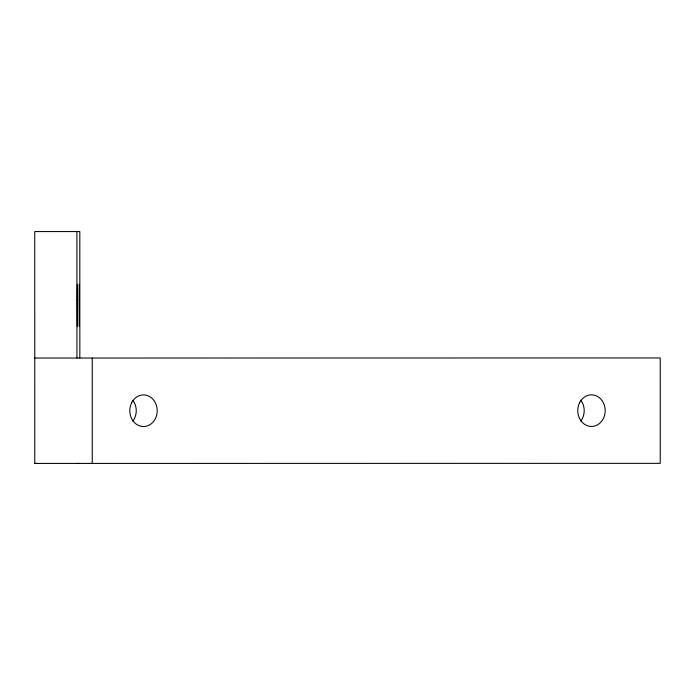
<?xml version="1.0" encoding="UTF-8"?>
<svg xmlns="http://www.w3.org/2000/svg" width="695" height="695" viewBox="0 0 695 695"><rect width="100%" height="100%" fill="white"/><g stroke="black" fill="none" stroke-linecap="round" stroke-linejoin="round"><path stroke-width="1.04" d="M34.767 358.038L660.233 357.951L660.25 463.339L34.785 463.435L34.75 231.574L79.821 231.565L79.838 358.038M34.785 463.435L37.704 463.435M76.954 463.426L79.638 463.426M92.253 358.038L92.261 463.426M76.919 231.565L76.937 358.038M580.803 400.233A15.811 13.709 90 0 1 580.803 421.083M132.841 400.294A15.811 13.709 90 0 1 132.841 421.153M77.327 299.884L77.423 326.415L77.414 284.264L77.327 299.884M79.265 299.884L79.36 326.415L79.36 284.264L79.265 299.884M579.595 402.753A15.811 13.709 90 0 0 591.471 426.461A15.811 13.709 90 0 0 603.347 402.744A15.811 13.709 90 0 0 579.595 402.753M131.633 402.822A15.811 13.709 90 0 0 143.509 426.53A15.811 13.709 90 0 0 155.385 402.813A15.811 13.709 90 0 0 131.633 402.822"/></g></svg>
